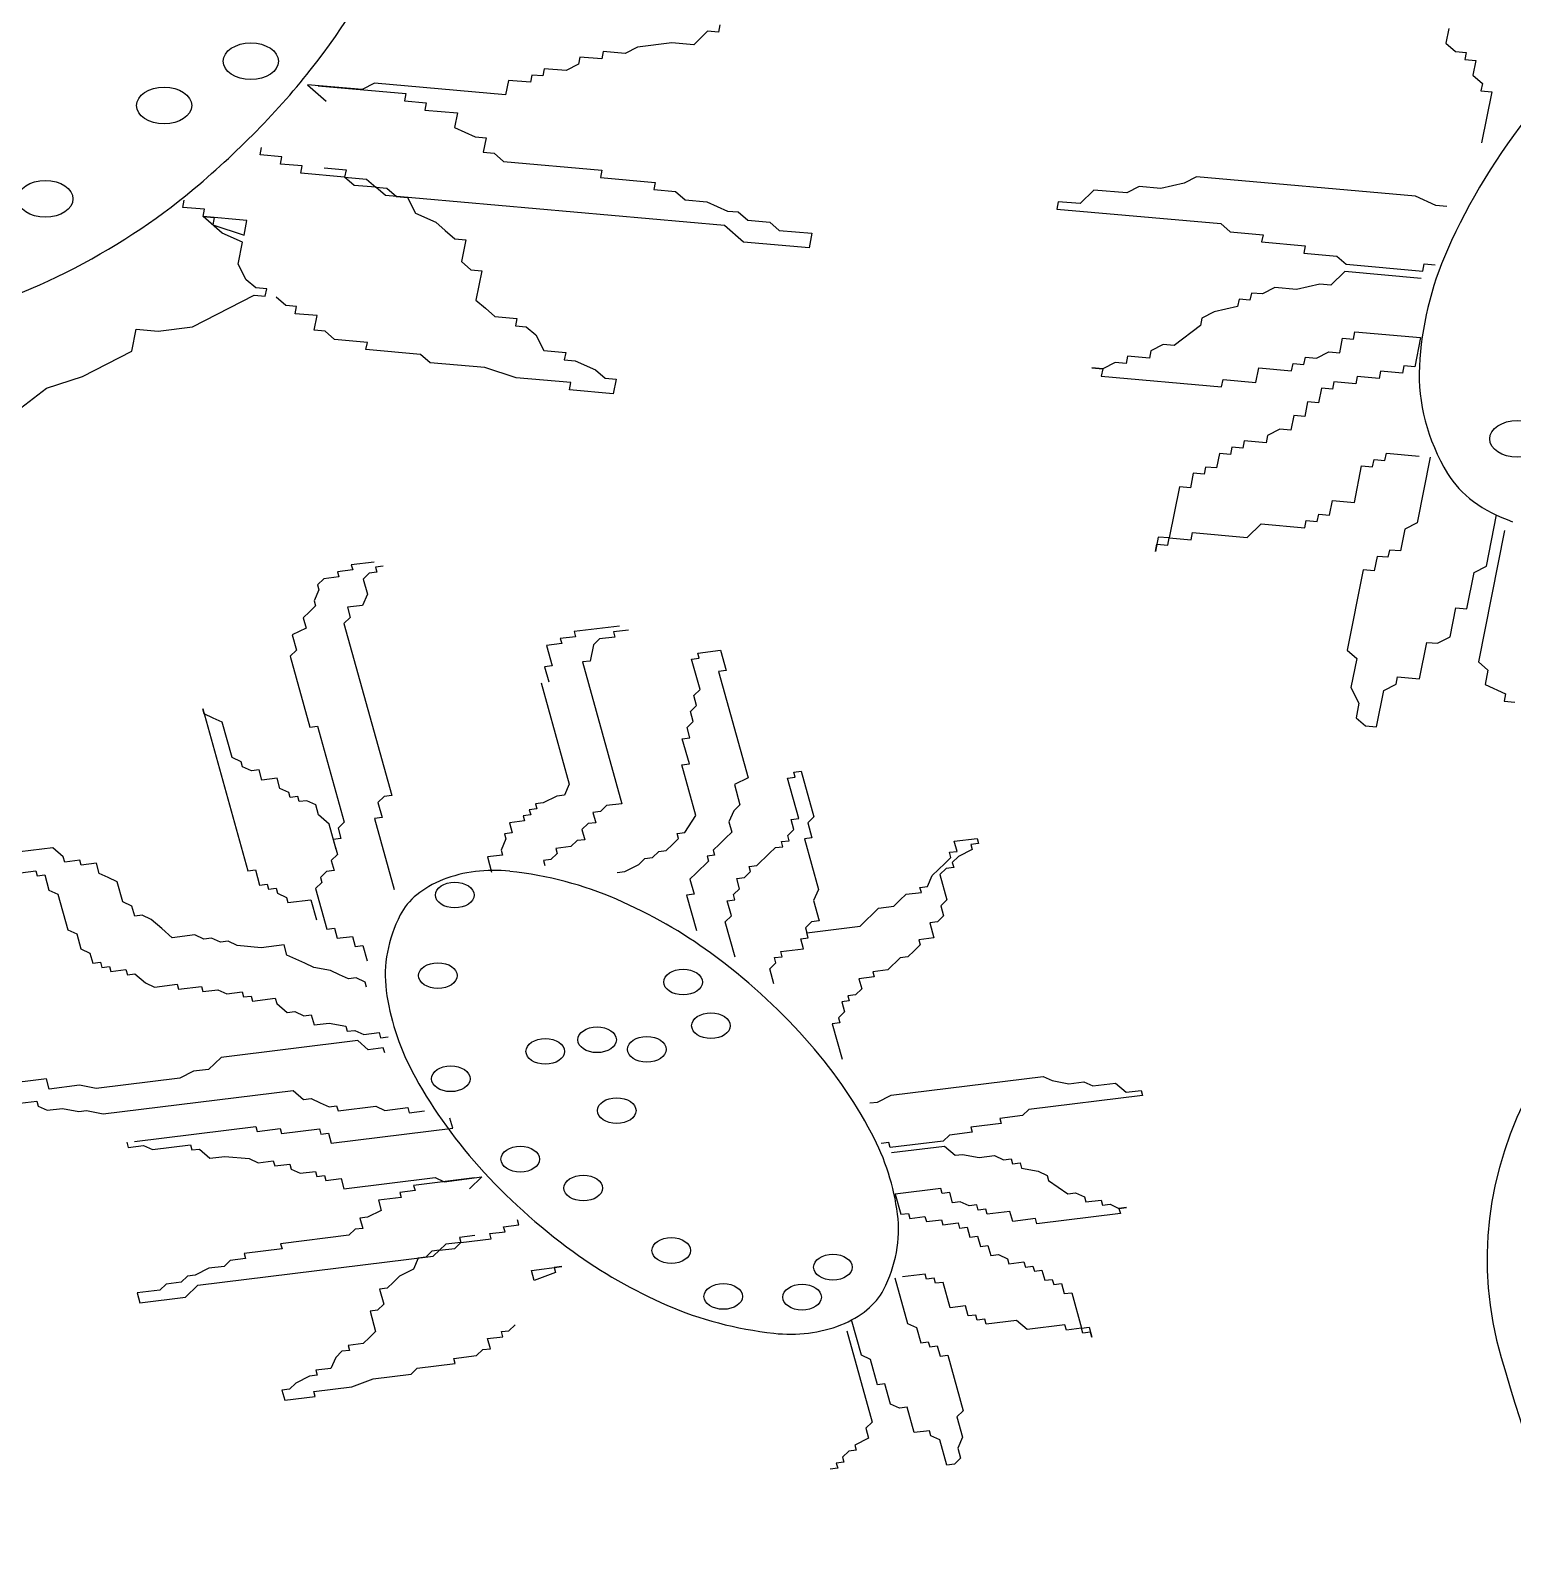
# Model space of a CAD drawing. Header units: millimetres. Extents: x 3060 to 28796, y 18778 to 36190.
# Drawn here: x 9007.6 to 9104.3, y 35747.8 to 35847.2 of the extents above; entities that cross this region are included whole.
import ezdxf

# ---------------------------------------------------------------- set-up
doc = ezdxf.new("R2010")
doc.units = ezdxf.units.MM

# ---------------------------------------------------------------- blocks, each defined once
blk = doc.blocks.new('A$C6FB662AA')
for p, q in [((1484.873, 1804.611), (1484.778, 1804.136)), ((1532.438, 1804.371), (1532.249, 1803.42)), ((1481.734, 1803.436), (1479.498, 1803.15)), ((1483.161, 1803.31), (1481.734, 1803.436)), ((1484.064, 1804.199), (1483.161, 1803.31)), ((1484.778, 1804.136), (1484.064, 1804.199)), ((1532.249, 1803.42), (1532.868, 1802.881)), ((1475.74, 1802.514), (1475.645, 1802.038)), ((1477.167, 1802.388), (1475.74, 1802.514)), ((1477.262, 1802.864), (1477.167, 1802.388)), ((1478.689, 1802.737), (1477.262, 1802.864)), ((1479.498, 1803.15), (1478.689, 1802.737)), ((1532.868, 1802.881), (1533.581, 1802.817)), ((1533.581, 1802.817), (1533.487, 1802.342)), ((1533.487, 1802.342), (1534.2, 1802.279)), ((1472.6, 1801.339), (1472.506, 1800.863)), ((1473.314, 1801.276), (1472.6, 1801.339)), ((1473.409, 1801.752), (1473.314, 1801.276)), ((1474.836, 1801.626), (1473.409, 1801.752)), ((1475.645, 1802.038), (1474.836, 1801.626)), ((1534.2, 1802.279), (1534.011, 1801.327)), ((1534.011, 1801.327), (1534.63, 1800.788)), ((1461.515, 1800.383), (1457.947, 1800.699)), ((1457.947, 1800.699), (1459.185, 1799.621)), ((1458.66, 1800.636), (1464.37, 1800.131)), ((1462.324, 1800.796), (1461.515, 1800.383)), ((1470.889, 1800.038), (1462.324, 1800.796)), ((1471.078, 1800.99), (1470.889, 1800.038)), ((1472.506, 1800.863), (1471.078, 1800.99)), ((1534.63, 1800.788), (1534.535, 1800.312)), ((1534.535, 1800.312), (1535.249, 1800.249)), ((1464.37, 1800.131), (1464.276, 1799.655)), ((1464.276, 1799.655), (1465.703, 1799.529)), ((1465.703, 1799.529), (1465.608, 1799.053)), ((1535.249, 1800.249), (1534.586, 1796.918)), ((1465.608, 1799.053), (1467.75, 1798.863)), ((1467.75, 1798.863), (1467.56, 1797.912)), ((1467.56, 1797.912), (1468.893, 1797.309)), ((1454.858, 1796.13), (1454.953, 1796.606)), ((1468.893, 1797.309), (1469.607, 1797.246)), ((1469.607, 1797.246), (1469.417, 1796.295)), ((1456.286, 1796.004), (1454.858, 1796.13)), ((1456.191, 1795.528), (1456.286, 1796.004)), ((1457.618, 1795.402), (1456.191, 1795.528)), ((1457.524, 1794.926), (1457.618, 1795.402)), ((1469.417, 1796.295), (1470.131, 1796.232)), ((1470.131, 1796.232), (1470.75, 1795.693)), ((1470.75, 1795.693), (1477.174, 1795.124)), ((1460.379, 1794.673), (1457.524, 1794.926)), ((1459.046, 1795.275), (1460.473, 1795.149)), ((1460.473, 1795.149), (1460.379, 1794.673)), ((1460.998, 1794.134), (1460.379, 1794.673)), ((1460.379, 1794.673), (1461.806, 1794.547)), ((1461.806, 1794.547), (1462.425, 1794.008)), ((1477.174, 1795.124), (1477.079, 1794.648)), ((1477.079, 1794.648), (1480.648, 1794.333)), ((1515.984, 1794.69), (1515.176, 1794.278)), ((1530.259, 1793.427), (1515.984, 1794.69)), ((1462.425, 1794.008), (1460.998, 1794.134)), ((1463.044, 1793.469), (1462.425, 1794.008)), ((1462.425, 1794.008), (1463.139, 1793.945)), ((1485.17, 1791.511), (1463.044, 1793.469)), ((1463.139, 1793.945), (1463.758, 1793.406)), ((1463.758, 1793.406), (1464.472, 1793.343)), ((1480.648, 1794.333), (1480.553, 1793.857)), ((1480.553, 1793.857), (1481.98, 1793.73)), ((1481.98, 1793.73), (1482.599, 1793.191)), ((1509.277, 1793.831), (1508.373, 1792.943)), ((1511.418, 1793.642), (1509.277, 1793.831)), ((1512.226, 1794.054), (1511.418, 1793.642)), ((1513.654, 1793.928), (1512.226, 1794.054)), ((1515.176, 1794.278), (1513.654, 1793.928)), ((1531.592, 1792.825), (1530.259, 1793.427)), ((1449.818, 1792.702), (1449.913, 1793.178)), ((1451.245, 1792.576), (1449.818, 1792.702)), ((1451.151, 1792.1), (1451.245, 1792.576)), ((1464.472, 1793.343), (1464.996, 1792.328)), ((1482.599, 1793.191), (1484.027, 1793.065)), ((1484.027, 1793.065), (1485.36, 1792.463)), ((1485.36, 1792.463), (1486.073, 1792.4)), ((1486.073, 1792.4), (1486.692, 1791.861)), ((1506.946, 1793.069), (1506.851, 1792.593)), ((1506.851, 1792.593), (1517.557, 1791.646)), ((1508.373, 1792.943), (1506.946, 1793.069)), ((1532.306, 1792.762), (1531.592, 1792.825)), ((1451.151, 1792.1), (1451.864, 1792.037)), ((1454.006, 1791.848), (1451.151, 1792.1)), ((1452.389, 1791.022), (1451.151, 1792.1)), ((1451.864, 1792.037), (1451.77, 1791.561)), ((1451.77, 1791.561), (1453.816, 1790.896)), ((1453.816, 1790.896), (1454.006, 1791.848)), ((1464.996, 1792.328), (1466.329, 1791.726)), ((1466.329, 1791.726), (1466.948, 1791.187)), ((1486.408, 1790.433), (1485.17, 1791.511)), ((1486.692, 1791.861), (1488.12, 1791.735)), ((1488.12, 1791.735), (1488.739, 1791.196)), ((1517.557, 1791.646), (1518.176, 1791.107)), ((1453.722, 1790.42), (1452.389, 1791.022)), ((1453.437, 1788.993), (1453.722, 1790.42)), ((1466.948, 1791.187), (1467.567, 1790.648)), ((1467.567, 1790.648), (1468.281, 1790.585)), ((1468.281, 1790.585), (1467.996, 1789.157)), ((1490.691, 1790.055), (1486.408, 1790.433)), ((1488.739, 1791.196), (1490.88, 1791.006)), ((1490.88, 1791.006), (1490.691, 1790.055)), ((1518.176, 1791.107), (1520.318, 1790.917)), ((1520.318, 1790.917), (1520.223, 1790.442)), ((1520.223, 1790.442), (1523.078, 1790.189)), ((1523.078, 1790.189), (1522.983, 1789.713)), ((1522.983, 1789.713), (1525.124, 1789.524)), ((1525.124, 1789.524), (1525.743, 1788.985)), ((1453.962, 1787.978), (1453.437, 1788.993)), ((1467.996, 1789.157), (1468.615, 1788.618)), ((1468.615, 1788.618), (1469.329, 1788.555)), ((1469.329, 1788.555), (1468.95, 1786.652)), ((1525.649, 1788.509), (1524.745, 1787.62)), ((1530.645, 1788.067), (1525.649, 1788.509)), ((1525.743, 1788.985), (1530.74, 1788.543)), ((1530.74, 1788.543), (1530.834, 1789.018)), ((1530.834, 1789.018), (1531.548, 1788.955)), ((1454.581, 1787.439), (1453.962, 1787.978)), ((1455.294, 1787.376), (1454.581, 1787.439)), ((1521.082, 1787.46), (1520.274, 1787.048)), ((1522.509, 1787.334), (1521.082, 1787.46)), ((1524.032, 1787.684), (1522.509, 1787.334)), ((1524.745, 1787.62), (1524.032, 1787.684)), ((1452.869, 1786.138), (1454.486, 1786.963)), ((1454.486, 1786.963), (1455.2, 1786.9)), ((1455.2, 1786.9), (1455.294, 1787.376)), ((1456.532, 1786.298), (1455.913, 1786.837)), ((1468.95, 1786.652), (1469.569, 1786.113)), ((1518.751, 1786.698), (1518.657, 1786.222)), ((1519.465, 1786.635), (1518.751, 1786.698)), ((1519.56, 1787.111), (1519.465, 1786.635)), ((1520.274, 1787.048), (1519.56, 1787.111)), ((1450.444, 1784.9), (1452.869, 1786.138)), ((1457.246, 1786.235), (1456.532, 1786.298)), ((1457.151, 1785.759), (1457.246, 1786.235)), ((1458.579, 1785.633), (1457.151, 1785.759)), ((1458.389, 1784.681), (1458.579, 1785.633)), ((1469.569, 1786.113), (1470.188, 1785.574)), ((1470.188, 1785.574), (1471.616, 1785.448)), ((1471.616, 1785.448), (1471.521, 1784.972)), ((1516.326, 1785.46), (1516.231, 1784.984)), ((1517.134, 1785.873), (1516.326, 1785.46)), ((1518.657, 1786.222), (1517.134, 1785.873)), ((1446.496, 1783.312), (1446.78, 1784.74)), ((1446.78, 1784.74), (1448.208, 1784.613)), ((1448.208, 1784.613), (1450.444, 1784.9)), ((1459.103, 1784.618), (1458.389, 1784.681)), ((1459.722, 1784.079), (1459.103, 1784.618)), ((1471.521, 1784.972), (1472.235, 1784.909)), ((1472.235, 1784.909), (1472.854, 1784.37)), ((1516.231, 1784.984), (1514.52, 1783.683)), ((1526.224, 1784.1), (1526.318, 1784.576)), ((1526.318, 1784.576), (1530.601, 1784.197)), ((1461.863, 1783.889), (1459.722, 1784.079)), ((1461.769, 1783.414), (1461.863, 1783.889)), ((1465.337, 1783.098), (1461.769, 1783.414)), ((1472.854, 1784.37), (1473.378, 1783.355)), ((1513.806, 1783.746), (1512.997, 1783.334)), ((1514.52, 1783.683), (1513.806, 1783.746)), ((1525.32, 1783.212), (1525.51, 1784.163)), ((1525.51, 1784.163), (1526.224, 1784.1)), ((1530.601, 1784.197), (1530.222, 1782.294)), ((1443.262, 1781.661), (1445.688, 1782.9)), ((1445.688, 1782.9), (1446.496, 1783.312)), ((1465.956, 1782.559), (1465.337, 1783.098)), ((1469.525, 1782.243), (1465.956, 1782.559)), ((1473.378, 1783.355), (1474.806, 1783.228)), ((1474.806, 1783.228), (1474.711, 1782.753)), ((1474.711, 1782.753), (1475.425, 1782.69)), ((1475.425, 1782.69), (1476.757, 1782.087)), ((1510.667, 1782.571), (1509.858, 1782.159)), ((1511.38, 1782.508), (1510.667, 1782.571)), ((1511.475, 1782.984), (1511.38, 1782.508)), ((1512.903, 1782.858), (1511.475, 1782.984)), ((1512.997, 1783.334), (1512.903, 1782.858)), ((1522.181, 1782.037), (1522.276, 1782.513)), ((1522.276, 1782.513), (1522.99, 1782.449)), ((1522.99, 1782.449), (1523.084, 1782.925)), ((1523.084, 1782.925), (1523.798, 1782.862)), ((1523.798, 1782.862), (1524.607, 1783.275)), ((1524.607, 1783.275), (1525.32, 1783.212)), ((1440.931, 1780.899), (1443.262, 1781.661)), ((1471.572, 1781.578), (1469.525, 1782.243)), ((1475.14, 1781.262), (1471.572, 1781.578)), ((1476.757, 1782.087), (1477.376, 1781.548)), ((1477.376, 1781.548), (1478.09, 1781.485)), ((1478.09, 1781.485), (1477.901, 1780.534)), ((1509.858, 1782.159), (1509.144, 1782.222)), ((1509.144, 1782.222), (1509.858, 1782.159)), ((1509.858, 1782.159), (1509.763, 1781.683)), ((1509.763, 1781.683), (1517.615, 1780.988)), ((1517.615, 1780.988), (1517.709, 1781.464)), ((1517.709, 1781.464), (1519.851, 1781.275)), ((1519.851, 1781.275), (1520.04, 1782.226)), ((1520.04, 1782.226), (1522.181, 1782.037)), ((1526.464, 1781.658), (1526.369, 1781.182)), ((1527.891, 1781.532), (1526.464, 1781.658)), ((1527.986, 1782.007), (1527.891, 1781.532)), ((1529.413, 1781.881), (1527.986, 1782.007)), ((1529.508, 1782.357), (1529.413, 1781.881)), ((1530.222, 1782.294), (1529.508, 1782.357)), ((1439.22, 1779.598), (1440.931, 1780.899)), ((1475.046, 1780.786), (1475.14, 1781.262)), ((1477.901, 1780.534), (1475.046, 1780.786)), ((1524.133, 1780.896), (1523.944, 1779.944)), ((1524.847, 1780.832), (1524.133, 1780.896)), ((1524.941, 1781.308), (1524.847, 1780.832)), ((1526.369, 1781.182), (1524.941, 1781.308)), ((1523.23, 1780.007), (1523.04, 1779.055)), ((1523.944, 1779.944), (1523.23, 1780.007)), ((1522.327, 1779.119), (1522.137, 1778.167)), ((1523.04, 1779.055), (1522.327, 1779.119)), ((1519.093, 1777.468), (1518.998, 1776.992)), ((1520.52, 1777.342), (1519.093, 1777.468)), ((1520.615, 1777.817), (1520.52, 1777.342)), ((1521.423, 1778.23), (1520.615, 1777.817)), ((1522.137, 1778.167), (1521.423, 1778.23)), ((1517.476, 1776.643), (1517.286, 1775.691)), ((1518.19, 1776.579), (1517.476, 1776.643)), ((1518.284, 1777.055), (1518.19, 1776.579)), ((1518.998, 1776.992), (1518.284, 1777.055)), ((1528.277, 1776.171), (1528.371, 1776.647)), ((1528.371, 1776.647), (1530.513, 1776.458)), ((1516.573, 1775.754), (1516.478, 1775.278)), ((1517.286, 1775.691), (1516.573, 1775.754)), ((1526.281, 1773.442), (1526.754, 1775.822)), ((1526.754, 1775.822), (1527.468, 1775.758)), ((1527.468, 1775.758), (1527.563, 1776.234)), ((1527.563, 1776.234), (1528.277, 1776.171)), ((1531.226, 1776.394), (1530.374, 1772.112)), ((1515.764, 1775.341), (1515.575, 1774.39)), ((1516.478, 1775.278), (1515.764, 1775.341)), ((1514.861, 1774.453), (1514.198, 1771.122)), ((1515.575, 1774.39), (1514.861, 1774.453)), ((1524.664, 1772.617), (1524.853, 1773.569)), ((1524.853, 1773.569), (1526.281, 1773.442)), ((1523.855, 1772.204), (1523.95, 1772.68)), ((1523.95, 1772.68), (1524.664, 1772.617)), ((1534.896, 1769.291), (1535.559, 1772.622)), ((1519.289, 1771.156), (1520.192, 1772.044)), ((1520.192, 1772.044), (1523.047, 1771.792)), ((1523.047, 1771.792), (1523.142, 1772.268)), ((1523.142, 1772.268), (1523.855, 1772.204)), ((1529.565, 1771.699), (1529.281, 1770.272)), ((1530.374, 1772.112), (1529.565, 1771.699)), ((1536.084, 1771.607), (1534.379, 1763.042)), ((1513.484, 1771.185), (1513.295, 1770.234)), ((1513.295, 1770.234), (1513.389, 1770.709)), ((1513.389, 1770.709), (1514.103, 1770.646)), ((1514.198, 1771.122), (1513.484, 1771.185)), ((1514.103, 1770.646), (1514.198, 1771.122)), ((1514.198, 1771.122), (1515.625, 1770.996)), ((1515.625, 1770.996), (1515.72, 1771.472)), ((1515.72, 1771.472), (1519.289, 1771.156)), ((1462.303, 1769.55), (1460.816, 1769.366)), ((1527.759, 1769.922), (1527.57, 1768.971)), ((1528.473, 1769.859), (1527.759, 1769.922)), ((1528.567, 1770.335), (1528.473, 1769.859)), ((1529.281, 1770.272), (1528.567, 1770.335)), ((1460.009, 1768.583), (1459.017, 1768.461)), ((1460.908, 1769.036), (1459.917, 1768.914)), ((1459.917, 1768.914), (1460.009, 1768.583)), ((1460.816, 1769.366), (1460.908, 1769.036)), ((1461.991, 1768.828), (1461.587, 1768.436)), ((1462.486, 1768.889), (1461.991, 1768.828)), ((1462.89, 1769.281), (1462.395, 1769.22)), ((1462.395, 1769.22), (1462.486, 1768.889)), ((1526.856, 1769.034), (1525.814, 1763.8)), ((1527.57, 1768.971), (1526.856, 1769.034)), ((1533.614, 1766.499), (1534.088, 1768.878)), ((1534.088, 1768.878), (1534.896, 1769.291)), ((1458.705, 1767.739), (1458.393, 1767.017)), ((1459.017, 1768.461), (1458.614, 1768.07)), ((1458.614, 1768.07), (1458.705, 1767.739)), ((1461.587, 1768.436), (1461.862, 1767.445)), ((1458.485, 1766.687), (1458.081, 1766.295)), ((1458.393, 1767.017), (1458.485, 1766.687)), ((1461.55, 1766.723), (1460.559, 1766.601)), ((1460.559, 1766.601), (1460.742, 1765.94)), ((1461.862, 1767.445), (1461.55, 1766.723)), ((1532.522, 1764.659), (1532.901, 1766.562)), ((1532.901, 1766.562), (1533.614, 1766.499)), ((1458.081, 1766.295), (1457.677, 1765.904)), ((1457.677, 1765.904), (1457.86, 1765.243)), ((1460.742, 1765.94), (1460.338, 1765.549)), ((1460.338, 1765.549), (1463.457, 1754.316)), ((1457.86, 1765.243), (1456.961, 1764.79)), ((1456.961, 1764.79), (1457.236, 1763.799)), ((1475.444, 1764.679), (1474.453, 1764.557)), ((1474.453, 1764.557), (1474.545, 1764.226)), ((1478.326, 1765.376), (1475.352, 1765.009)), ((1475.352, 1765.009), (1475.444, 1764.679)), ((1477.023, 1764.532), (1476.619, 1764.14)), ((1478.014, 1764.654), (1477.023, 1764.532)), ((1478.913, 1765.107), (1477.922, 1764.985)), ((1477.922, 1764.985), (1478.014, 1764.654)), ((1531.713, 1764.246), (1532.522, 1764.659)), ((1457.236, 1763.799), (1456.832, 1763.408)), ((1474.545, 1764.226), (1473.553, 1764.104)), ((1473.553, 1764.104), (1473.92, 1762.782)), ((1476.619, 1764.14), (1476.398, 1763.088)), ((1483.428, 1763.614), (1484.915, 1763.797)), ((1483.52, 1763.283), (1483.428, 1763.614)), ((1484.915, 1763.797), (1485.282, 1762.476)), ((1525.814, 1763.8), (1526.433, 1763.261)), ((1530.526, 1761.93), (1530.999, 1764.309)), ((1530.999, 1764.309), (1531.713, 1764.246)), ((1456.832, 1763.408), (1458.116, 1758.782)), ((1473.92, 1762.782), (1473.425, 1762.721)), ((1473.425, 1762.721), (1473.7, 1761.73)), ((1476.398, 1763.088), (1475.903, 1763.027)), ((1475.903, 1763.027), (1478.471, 1753.776)), ((1483.024, 1763.222), (1483.52, 1763.283)), ((1483.575, 1761.24), (1483.024, 1763.222)), ((1526.433, 1763.261), (1526.054, 1761.357)), ((1534.379, 1763.042), (1534.998, 1762.503)), ((1473.204, 1761.669), (1475.039, 1755.061)), ((1485.282, 1762.476), (1484.786, 1762.414)), ((1484.786, 1762.414), (1486.712, 1755.476)), ((1528.195, 1761.168), (1529.004, 1761.581)), ((1529.004, 1761.581), (1529.098, 1762.056)), ((1529.098, 1762.056), (1530.526, 1761.93)), ((1534.998, 1762.503), (1534.808, 1761.551)), ((1534.808, 1761.551), (1536.141, 1760.949)), ((1483.171, 1760.848), (1483.575, 1761.24)), ((1483.354, 1760.187), (1483.171, 1760.848)), ((1526.054, 1761.357), (1526.578, 1760.343)), ((1527.722, 1758.789), (1528.195, 1761.168)), ((1536.141, 1760.949), (1536.046, 1760.473)), ((1451.215, 1759.639), (1451.123, 1759.97)), ((1451.123, 1759.97), (1454.058, 1749.397)), ((1451.802, 1759.37), (1451.215, 1759.639)), ((1482.95, 1759.796), (1483.354, 1760.187)), ((1483.134, 1759.135), (1482.95, 1759.796)), ((1526.578, 1760.343), (1526.389, 1759.391)), ((1536.046, 1760.473), (1536.76, 1760.41)), ((1452.39, 1759.101), (1451.802, 1759.37)), ((1453.032, 1756.788), (1452.39, 1759.101)), ((1458.116, 1758.782), (1458.612, 1758.843)), ((1458.612, 1758.843), (1460.355, 1752.566)), ((1482.73, 1758.744), (1483.134, 1759.135)), ((1482.913, 1758.083), (1482.73, 1758.744)), ((1526.389, 1759.391), (1527.008, 1758.852)), ((1527.008, 1758.852), (1527.722, 1758.789)), ((1482.418, 1758.022), (1482.913, 1758.083)), ((1482.876, 1756.37), (1482.418, 1758.022)), ((1453.619, 1756.519), (1453.032, 1756.788)), ((1453.711, 1756.188), (1453.619, 1756.519)), ((1454.298, 1755.919), (1453.711, 1756.188)), ((1454.794, 1755.98), (1454.298, 1755.919)), ((1454.977, 1755.32), (1454.794, 1755.98)), ((1482.381, 1756.309), (1482.876, 1756.37)), ((1483.298, 1753.005), (1482.381, 1756.309)), ((1489.686, 1755.843), (1490.181, 1755.904)), ((1489.777, 1755.513), (1489.686, 1755.843)), ((1490.181, 1755.904), (1491.007, 1752.931)), ((1455.968, 1755.442), (1454.977, 1755.32)), ((1456.152, 1754.781), (1455.968, 1755.442)), ((1456.739, 1754.512), (1456.152, 1754.781)), ((1475.039, 1755.061), (1474.727, 1754.339)), ((1486.712, 1755.476), (1485.813, 1755.024)), ((1485.813, 1755.024), (1486.18, 1753.702)), ((1489.282, 1755.452), (1489.777, 1755.513)), ((1490.016, 1752.808), (1489.282, 1755.452)), ((1456.831, 1754.181), (1456.739, 1754.512)), ((1457.326, 1754.243), (1456.831, 1754.181)), ((1457.418, 1753.912), (1457.326, 1754.243)), ((1457.914, 1753.973), (1457.418, 1753.912)), ((1458.501, 1753.704), (1457.914, 1753.973)), ((1458.684, 1753.043), (1458.501, 1753.704)), ((1462.961, 1754.254), (1462.557, 1753.863)), ((1462.557, 1753.863), (1462.832, 1752.872)), ((1463.457, 1754.316), (1462.961, 1754.254)), ((1473.331, 1753.825), (1472.836, 1753.764)), ((1472.836, 1753.764), (1472.928, 1753.434)), ((1474.231, 1754.278), (1473.331, 1753.825)), ((1474.727, 1754.339), (1474.231, 1754.278)), ((1477.48, 1753.654), (1477.076, 1753.262)), ((1478.471, 1753.776), (1477.48, 1753.654)), ((1486.18, 1753.702), (1485.776, 1753.31)), ((1459.363, 1752.444), (1458.684, 1753.043)), ((1462.832, 1752.872), (1462.337, 1752.811)), ((1462.337, 1752.811), (1463.621, 1748.185)), ((1472.12, 1752.651), (1471.129, 1752.528)), ((1472.524, 1753.042), (1472.028, 1752.981)), ((1472.028, 1752.981), (1472.12, 1752.651)), ((1472.928, 1753.434), (1472.432, 1753.373)), ((1472.432, 1753.373), (1472.524, 1753.042)), ((1477.076, 1753.262), (1476.58, 1753.201)), ((1476.58, 1753.201), (1476.764, 1752.54)), ((1482.582, 1751.891), (1483.298, 1753.005)), ((1485.776, 1753.31), (1485.464, 1752.589)), ((1489.52, 1752.747), (1490.016, 1752.808)), ((1489.703, 1752.087), (1489.52, 1752.747)), ((1491.007, 1752.931), (1490.603, 1752.539)), ((1459.822, 1750.792), (1459.363, 1752.444)), ((1460.355, 1752.566), (1459.951, 1752.174)), ((1459.951, 1752.174), (1460.134, 1751.514)), ((1471.312, 1751.868), (1470.817, 1751.806)), ((1470.817, 1751.806), (1470.908, 1751.476)), ((1471.129, 1752.528), (1471.312, 1751.868)), ((1476.268, 1752.479), (1475.864, 1752.088)), ((1475.864, 1752.088), (1476.048, 1751.427)), ((1476.764, 1752.54), (1476.268, 1752.479)), ((1482.086, 1751.83), (1482.582, 1751.891)), ((1482.178, 1751.5), (1482.086, 1751.83)), ((1485.647, 1751.928), (1485.243, 1751.536)), ((1485.464, 1752.589), (1485.647, 1751.928)), ((1489.3, 1751.695), (1489.703, 1752.087)), ((1489.391, 1751.365), (1489.3, 1751.695)), ((1490.603, 1752.539), (1490.878, 1751.548)), ((1441.339, 1750.903), (1435.392, 1750.169)), ((1442.018, 1750.304), (1441.339, 1750.903)), ((1460.134, 1751.514), (1459.639, 1751.452)), ((1459.639, 1751.452), (1459.914, 1750.461)), ((1470.908, 1751.476), (1470.596, 1750.754)), ((1470.596, 1750.754), (1470.688, 1750.424)), ((1475.148, 1750.974), (1474.157, 1750.852)), ((1474.157, 1750.852), (1474.249, 1750.521)), ((1475.552, 1751.366), (1475.148, 1750.974)), ((1476.048, 1751.427), (1475.552, 1751.366)), ((1480.471, 1750.264), (1480.875, 1750.656)), ((1480.875, 1750.656), (1481.37, 1750.717)), ((1481.37, 1750.717), (1481.774, 1751.108)), ((1481.774, 1751.108), (1482.178, 1751.5)), ((1484.839, 1751.145), (1484.435, 1750.753)), ((1484.435, 1750.753), (1484.527, 1750.423)), ((1485.243, 1751.536), (1484.839, 1751.145)), ((1488.088, 1750.52), (1488.492, 1750.912)), ((1488.492, 1750.912), (1488.987, 1750.973)), ((1488.896, 1751.303), (1489.391, 1751.365)), ((1488.987, 1750.973), (1488.896, 1751.303)), ((1490.878, 1751.548), (1490.383, 1751.487)), ((1490.383, 1751.487), (1491.3, 1748.183)), ((1499.853, 1750.605), (1500.349, 1750.666)), ((1499.945, 1750.275), (1499.853, 1750.605)), ((1500.165, 1751.327), (1501.652, 1751.51)), ((1500.349, 1750.666), (1500.165, 1751.327)), ((1501.34, 1750.789), (1500.441, 1750.336)), ((1501.744, 1751.18), (1501.248, 1751.119)), ((1501.248, 1751.119), (1501.34, 1750.789)), ((1501.652, 1751.51), (1501.744, 1751.18)), ((1442.11, 1749.973), (1442.018, 1750.304)), ((1443.101, 1750.095), (1442.11, 1749.973)), ((1443.193, 1749.765), (1443.101, 1750.095)), ((1444.184, 1749.887), (1443.193, 1749.765)), ((1444.367, 1749.227), (1444.184, 1749.887)), ((1459.914, 1750.461), (1459.51, 1750.07)), ((1459.51, 1750.07), (1459.693, 1749.409)), ((1470.688, 1750.424), (1469.697, 1750.301)), ((1469.697, 1750.301), (1469.972, 1749.31)), ((1473.845, 1750.13), (1473.349, 1750.069)), ((1473.349, 1750.069), (1473.441, 1749.738)), ((1474.249, 1750.521), (1473.845, 1750.13)), ((1478.672, 1749.359), (1479.571, 1749.811)), ((1479.571, 1749.811), (1479.975, 1750.203)), ((1479.975, 1750.203), (1480.471, 1750.264)), ((1484.123, 1750.031), (1483.316, 1749.248)), ((1484.527, 1750.423), (1484.032, 1750.362)), ((1484.032, 1750.362), (1484.123, 1750.031)), ((1486.785, 1749.676), (1487.28, 1749.737)), ((1486.876, 1749.346), (1486.785, 1749.676)), ((1487.28, 1749.737), (1488.088, 1750.52)), ((1499.137, 1749.492), (1499.541, 1749.883)), ((1499.541, 1749.883), (1499.945, 1750.275)), ((1500.128, 1749.614), (1499.633, 1749.553)), ((1500.441, 1750.336), (1500.037, 1749.944)), ((1500.037, 1749.944), (1500.128, 1749.614)), ((1439.228, 1749.276), (1440.219, 1749.398)), ((1440.219, 1749.398), (1440.311, 1749.068)), ((1440.311, 1749.068), (1440.806, 1749.129)), ((1440.806, 1749.129), (1441.081, 1748.138)), ((1444.954, 1748.957), (1444.367, 1749.227)), ((1445.542, 1748.688), (1444.954, 1748.957)), ((1445.909, 1747.367), (1445.542, 1748.688)), ((1454.058, 1749.397), (1454.554, 1749.458)), ((1454.554, 1749.458), (1454.829, 1748.467)), ((1458.886, 1748.626), (1458.482, 1748.234)), ((1459.198, 1749.348), (1458.794, 1748.956)), ((1458.794, 1748.956), (1458.886, 1748.626)), ((1459.693, 1749.409), (1459.198, 1749.348)), ((1478.176, 1749.297), (1478.672, 1749.359)), ((1483.316, 1749.248), (1482.912, 1748.857)), ((1482.912, 1748.857), (1483.187, 1747.865)), ((1485.977, 1748.893), (1486.473, 1748.954)), ((1486.16, 1748.232), (1485.977, 1748.893)), ((1486.473, 1748.954), (1486.876, 1749.346)), ((1498.421, 1748.378), (1498.733, 1749.1)), ((1498.733, 1749.1), (1499.137, 1749.492)), ((1499.633, 1749.553), (1499.229, 1749.161)), ((1499.229, 1749.161), (1499.688, 1747.509)), ((1441.081, 1748.138), (1441.669, 1747.869)), ((1441.669, 1747.869), (1442.311, 1745.556)), ((1454.829, 1748.467), (1455.325, 1748.528)), ((1455.325, 1748.528), (1455.416, 1748.198)), ((1455.416, 1748.198), (1455.912, 1748.259)), ((1455.912, 1748.259), (1456.004, 1747.929)), ((1456.004, 1747.929), (1456.591, 1747.659)), ((1456.591, 1747.659), (1456.683, 1747.329)), ((1458.482, 1748.234), (1459.215, 1745.591)), ((1483.187, 1747.865), (1482.691, 1747.804)), ((1482.691, 1747.804), (1483.333, 1745.492)), ((1485.757, 1747.841), (1486.16, 1748.232)), ((1485.848, 1747.51), (1485.757, 1747.841)), ((1491.3, 1748.183), (1490.988, 1747.461)), ((1496.622, 1747.473), (1497.026, 1747.864)), ((1497.026, 1747.864), (1498.017, 1747.987)), ((1497.926, 1748.317), (1498.421, 1748.378)), ((1498.017, 1747.987), (1497.926, 1748.317)), ((1446.496, 1747.097), (1445.909, 1747.367)), ((1446.679, 1746.437), (1446.496, 1747.097)), ((1456.683, 1747.329), (1458.17, 1747.512)), ((1458.17, 1747.512), (1458.536, 1746.191)), ((1485.353, 1747.449), (1485.848, 1747.51)), ((1485.628, 1746.458), (1485.353, 1747.449)), ((1490.988, 1747.461), (1491.354, 1746.139)), ((1494.823, 1746.568), (1495.227, 1746.959)), ((1495.227, 1746.959), (1496.219, 1747.081)), ((1496.219, 1747.081), (1496.622, 1747.473)), ((1499.688, 1747.509), (1499.284, 1747.118)), ((1499.284, 1747.118), (1499.467, 1746.457)), ((1447.175, 1746.498), (1446.679, 1746.437)), ((1447.762, 1746.228), (1447.175, 1746.498)), ((1448.441, 1745.629), (1447.762, 1746.228)), ((1459.215, 1745.591), (1459.711, 1745.652)), ((1459.711, 1745.652), (1459.894, 1744.992)), ((1485.224, 1746.067), (1485.628, 1746.458)), ((1485.866, 1743.754), (1485.224, 1746.067)), ((1490.859, 1746.078), (1490.455, 1745.687)), ((1490.455, 1745.687), (1490.547, 1745.356)), ((1490.547, 1745.356), (1494.016, 1745.784)), ((1491.354, 1746.139), (1490.859, 1746.078)), ((1494.016, 1745.784), (1494.42, 1746.176)), ((1494.42, 1746.176), (1494.823, 1746.568)), ((1499.063, 1746.065), (1498.568, 1746.004)), ((1498.568, 1746.004), (1498.843, 1745.013)), ((1499.467, 1746.457), (1499.063, 1746.065)), ((1442.311, 1745.556), (1442.898, 1745.287)), ((1442.898, 1745.287), (1443.173, 1744.295)), ((1449.12, 1745.029), (1448.441, 1745.629)), ((1450.607, 1745.213), (1449.12, 1745.029)), ((1451.194, 1744.943), (1450.607, 1745.213)), ((1451.69, 1745.004), (1451.194, 1744.943)), ((1452.277, 1744.735), (1451.69, 1745.004)), ((1452.773, 1744.796), (1452.277, 1744.735)), ((1453.36, 1744.527), (1452.773, 1744.796)), ((1459.894, 1744.992), (1460.886, 1745.114)), ((1460.886, 1745.114), (1461.069, 1744.453)), ((1490.143, 1744.965), (1490.638, 1745.026)), ((1490.326, 1744.304), (1490.143, 1744.965)), ((1490.638, 1745.026), (1490.547, 1745.356)), ((1498.843, 1745.013), (1497.852, 1744.891)), ((1497.852, 1744.891), (1497.943, 1744.561)), ((1443.173, 1744.295), (1443.761, 1744.026)), ((1443.761, 1744.026), (1443.944, 1743.365)), ((1454.939, 1744.38), (1453.36, 1744.527)), ((1456.425, 1744.564), (1454.939, 1744.38)), ((1456.609, 1743.903), (1456.425, 1744.564)), ((1457.783, 1743.364), (1456.609, 1743.903)), ((1461.069, 1744.453), (1461.565, 1744.514)), ((1461.565, 1744.514), (1461.84, 1743.523)), ((1488.436, 1743.729), (1488.931, 1743.79)), ((1488.527, 1743.399), (1488.436, 1743.729)), ((1488.839, 1744.121), (1490.326, 1744.304)), ((1488.931, 1743.79), (1488.839, 1744.121)), ((1496.64, 1743.716), (1495.832, 1742.933)), ((1497.136, 1743.777), (1496.64, 1743.716)), ((1497.54, 1744.169), (1497.136, 1743.777)), ((1497.943, 1744.561), (1497.54, 1744.169)), ((1443.944, 1743.365), (1444.44, 1743.427)), ((1444.44, 1743.427), (1444.531, 1743.096)), ((1444.531, 1743.096), (1445.027, 1743.157)), ((1445.027, 1743.157), (1445.119, 1742.827)), ((1445.119, 1742.827), (1446.11, 1742.949)), ((1446.11, 1742.949), (1446.201, 1742.619)), ((1446.201, 1742.619), (1446.697, 1742.68)), ((1446.697, 1742.68), (1447.376, 1742.08)), ((1458.371, 1743.095), (1457.783, 1743.364)), ((1459.454, 1742.887), (1458.371, 1743.095)), ((1460.041, 1742.618), (1459.454, 1742.887)), ((1488.123, 1743.007), (1488.527, 1743.399)), ((1488.399, 1742.016), (1488.123, 1743.007)), ((1495.832, 1742.933), (1494.841, 1742.811)), ((1494.841, 1742.811), (1494.933, 1742.481)), ((1447.376, 1742.08), (1447.963, 1741.811)), ((1447.963, 1741.811), (1449.45, 1741.994)), ((1449.45, 1741.994), (1449.542, 1741.664)), ((1449.542, 1741.664), (1451.029, 1741.848)), ((1451.029, 1741.848), (1451.12, 1741.517)), ((1460.628, 1742.349), (1460.041, 1742.618)), ((1461.124, 1742.41), (1460.628, 1742.349)), ((1461.711, 1742.14), (1461.124, 1742.41)), ((1461.803, 1741.81), (1461.711, 1742.14)), ((1494.125, 1741.697), (1493.721, 1741.306)), ((1494.933, 1742.481), (1493.942, 1742.358)), ((1493.942, 1742.358), (1494.125, 1741.697)), ((1451.12, 1741.517), (1452.112, 1741.639)), ((1452.112, 1741.639), (1452.699, 1741.37)), ((1452.699, 1741.37), (1453.69, 1741.492)), ((1453.69, 1741.492), (1453.782, 1741.162)), ((1453.782, 1741.162), (1454.277, 1741.223)), ((1454.277, 1741.223), (1454.369, 1740.893)), ((1454.369, 1740.893), (1455.856, 1741.076)), ((1455.856, 1741.076), (1455.947, 1740.746)), ((1455.947, 1740.746), (1456.626, 1740.146)), ((1493.317, 1740.914), (1492.822, 1740.853)), ((1492.822, 1740.853), (1493.005, 1740.192)), ((1493.721, 1741.306), (1493.226, 1741.245)), ((1493.226, 1741.245), (1493.317, 1740.914)), ((1456.626, 1740.146), (1457.122, 1740.207)), ((1457.122, 1740.207), (1457.709, 1739.938)), ((1457.709, 1739.938), (1458.205, 1739.999)), ((1458.205, 1739.999), (1458.388, 1739.339)), ((1493.005, 1740.192), (1492.601, 1739.801)), ((1492.601, 1739.801), (1492.693, 1739.471)), ((1458.388, 1739.339), (1459.38, 1739.461)), ((1459.38, 1739.461), (1460.462, 1739.253)), ((1460.462, 1739.253), (1460.554, 1738.922)), ((1460.554, 1738.922), (1461.05, 1738.983)), ((1461.05, 1738.983), (1461.637, 1738.714)), ((1461.637, 1738.714), (1462.628, 1738.837)), ((1462.628, 1738.837), (1462.72, 1738.506)), ((1492.693, 1739.471), (1492.198, 1739.409)), ((1492.198, 1739.409), (1492.84, 1737.097)), ((1461.233, 1738.323), (1452.313, 1737.222)), ((1461.912, 1737.723), (1461.233, 1738.323)), ((1462.903, 1737.845), (1461.912, 1737.723)), ((1462.72, 1738.506), (1463.216, 1738.567)), ((1462.995, 1737.515), (1462.903, 1737.845)), ((1452.313, 1737.222), (1451.505, 1736.439)), ((1440.914, 1735.816), (1437.941, 1735.449)), ((1441.098, 1735.155), (1440.914, 1735.816)), ((1449.614, 1735.864), (1444.163, 1735.191)), ((1450.514, 1736.317), (1449.614, 1735.864)), ((1451.505, 1736.439), (1450.514, 1736.317)), ((1496.051, 1734.759), (1505.963, 1735.982)), ((1505.963, 1735.982), (1506.55, 1735.713)), ((1506.55, 1735.713), (1507.633, 1735.505)), ((1443.08, 1735.4), (1441.098, 1735.155)), ((1444.163, 1735.191), (1443.08, 1735.4)), ((1444.621, 1733.54), (1457.011, 1735.068)), ((1457.011, 1735.068), (1457.69, 1734.468)), ((1495.152, 1734.307), (1496.051, 1734.759)), ((1512.46, 1734.734), (1505.026, 1733.816)), ((1507.633, 1735.505), (1508.624, 1735.627)), ((1508.624, 1735.627), (1509.212, 1735.358)), ((1509.212, 1735.358), (1510.698, 1735.541)), ((1510.698, 1735.541), (1511.377, 1734.942)), ((1511.377, 1734.942), (1512.369, 1735.064)), ((1512.369, 1735.064), (1512.46, 1734.734)), ((1438.803, 1734.188), (1440.29, 1734.372)), ((1440.29, 1734.372), (1440.382, 1734.042)), ((1440.382, 1734.042), (1440.969, 1733.772)), ((1440.969, 1733.772), (1441.96, 1733.895)), ((1441.96, 1733.895), (1443.043, 1733.686)), ((1443.043, 1733.686), (1443.539, 1733.748)), ((1443.539, 1733.748), (1444.621, 1733.54)), ((1457.69, 1734.468), (1458.186, 1734.53)), ((1458.186, 1734.53), (1458.773, 1734.26)), ((1458.773, 1734.26), (1459.36, 1733.991)), ((1459.36, 1733.991), (1459.856, 1734.052)), ((1459.856, 1734.052), (1459.948, 1733.722)), ((1459.948, 1733.722), (1462.426, 1734.028)), ((1462.426, 1734.028), (1463.013, 1733.758)), ((1463.013, 1733.758), (1464.5, 1733.942)), ((1464.5, 1733.942), (1464.591, 1733.611)), ((1464.591, 1733.611), (1465.582, 1733.734)), ((1494.656, 1734.245), (1495.152, 1734.307)), ((1505.026, 1733.816), (1504.623, 1733.425)), ((1446.659, 1731.741), (1454.588, 1732.719)), ((1454.588, 1732.719), (1454.68, 1732.389)), ((1467.436, 1732.596), (1467.253, 1733.256)), ((1503.228, 1732.911), (1501.245, 1732.666)), ((1504.623, 1733.425), (1503.136, 1733.241)), ((1503.136, 1733.241), (1503.228, 1732.911)), ((1454.68, 1732.389), (1456.166, 1732.572)), ((1456.166, 1732.572), (1456.258, 1732.242)), ((1456.258, 1732.242), (1458.736, 1732.547)), ((1458.736, 1732.547), (1458.828, 1732.217)), ((1458.828, 1732.217), (1459.323, 1732.278)), ((1459.323, 1732.278), (1459.507, 1731.617)), ((1459.507, 1731.617), (1467.436, 1732.596)), ((1499.446, 1731.761), (1495.977, 1731.333)), ((1499.85, 1732.153), (1499.446, 1731.761)), ((1501.337, 1732.336), (1499.85, 1732.153)), ((1501.245, 1732.666), (1501.337, 1732.336)), ((1446.163, 1731.679), (1446.255, 1731.349)), ((1446.255, 1731.349), (1447.246, 1731.471)), ((1447.246, 1731.471), (1447.833, 1731.202)), ((1447.833, 1731.202), (1450.311, 1731.508)), ((1450.311, 1731.508), (1450.403, 1731.177)), ((1450.403, 1731.177), (1450.898, 1731.239)), ((1450.898, 1731.239), (1451.577, 1730.639)), ((1451.577, 1730.639), (1452.569, 1730.761)), ((1452.569, 1730.761), (1454.147, 1730.614)), ((1495.886, 1731.663), (1495.39, 1731.602)), ((1495.977, 1731.333), (1495.886, 1731.663)), ((1496.069, 1731.003), (1499.538, 1731.431)), ((1499.538, 1731.431), (1500.217, 1730.831)), ((1500.217, 1730.831), (1500.713, 1730.892)), ((1500.713, 1730.892), (1501.796, 1730.684)), ((1501.796, 1730.684), (1502.787, 1730.806)), ((1502.787, 1730.806), (1503.374, 1730.537)), ((1454.147, 1730.614), (1454.734, 1730.345)), ((1454.734, 1730.345), (1455.725, 1730.467)), ((1455.725, 1730.467), (1455.817, 1730.137)), ((1455.817, 1730.137), (1456.808, 1730.259)), ((1456.808, 1730.259), (1456.9, 1729.929)), ((1456.9, 1729.929), (1457.487, 1729.66)), ((1457.487, 1729.66), (1458.479, 1729.782)), ((1458.479, 1729.782), (1458.57, 1729.452)), ((1503.374, 1730.537), (1503.87, 1730.598)), ((1503.87, 1730.598), (1503.961, 1730.268)), ((1503.961, 1730.268), (1504.457, 1730.329)), ((1504.457, 1730.329), (1504.549, 1729.999)), ((1504.549, 1729.999), (1505.632, 1729.791)), ((1505.632, 1729.791), (1506.219, 1729.521)), ((1458.57, 1729.452), (1459.066, 1729.513)), ((1459.066, 1729.513), (1459.158, 1729.182)), ((1459.158, 1729.182), (1460.149, 1729.305)), ((1460.149, 1729.305), (1460.332, 1728.644)), ((1460.332, 1728.644), (1466.279, 1729.378)), ((1468.849, 1729.353), (1464.884, 1728.864)), ((1464.884, 1728.864), (1464.976, 1728.533)), ((1466.279, 1729.378), (1466.866, 1729.108)), ((1466.866, 1729.108), (1469.344, 1729.414)), ((1469.344, 1729.414), (1468.537, 1728.631)), ((1506.219, 1729.521), (1506.311, 1729.191)), ((1506.311, 1729.191), (1507.577, 1728.322)), ((1464.076, 1728.081), (1462.59, 1727.897)), ((1462.59, 1727.897), (1462.773, 1727.236)), ((1464.976, 1728.533), (1463.985, 1728.411)), ((1463.985, 1728.411), (1464.076, 1728.081)), ((1499.281, 1728.665), (1496.307, 1728.298)), ((1496.307, 1728.298), (1496.674, 1726.977)), ((1499.372, 1728.335), (1499.281, 1728.665)), ((1499.868, 1728.396), (1499.372, 1728.335)), ((1500.051, 1727.735), (1499.868, 1728.396)), ((1500.547, 1727.796), (1500.051, 1727.735)), ((1501.134, 1727.527), (1500.547, 1727.796)), ((1507.577, 1728.322), (1508.072, 1728.383)), ((1508.072, 1728.383), (1508.66, 1728.114)), ((1508.66, 1728.114), (1508.751, 1727.784)), ((1508.751, 1727.784), (1509.743, 1727.906)), ((1509.743, 1727.906), (1509.834, 1727.575)), ((1461.874, 1726.784), (1461.378, 1726.723)), ((1462.773, 1727.236), (1461.874, 1726.784)), ((1496.674, 1726.977), (1497.17, 1727.038)), ((1497.17, 1727.038), (1497.261, 1726.708)), ((1497.261, 1726.708), (1498.252, 1726.83)), ((1498.252, 1726.83), (1498.344, 1726.5)), ((1501.63, 1727.588), (1501.134, 1727.527)), ((1501.722, 1727.258), (1501.63, 1727.588)), ((1502.217, 1727.319), (1501.722, 1727.258)), ((1502.309, 1726.989), (1502.217, 1727.319)), ((1503.796, 1727.172), (1502.309, 1726.989)), ((1503.979, 1726.511), (1503.796, 1727.172)), ((1511.009, 1727.037), (1505.558, 1726.364)), ((1509.834, 1727.575), (1510.33, 1727.637)), ((1510.33, 1727.637), (1510.917, 1727.367)), ((1510.917, 1727.367), (1511.413, 1727.429)), ((1511.413, 1727.429), (1510.917, 1727.367)), ((1510.917, 1727.367), (1511.009, 1727.037)), ((1461.066, 1726.001), (1460.662, 1725.609)), ((1461.561, 1726.062), (1461.066, 1726.001)), ((1461.378, 1726.723), (1461.561, 1726.062)), ((1469.858, 1725.719), (1470.849, 1725.841)), ((1470.757, 1726.171), (1471.748, 1726.294)), ((1470.849, 1725.841), (1470.757, 1726.171)), ((1471.748, 1726.294), (1471.657, 1726.624)), ((1498.344, 1726.5), (1499.335, 1726.622)), ((1499.335, 1726.622), (1499.427, 1726.291)), ((1499.427, 1726.291), (1500.418, 1726.414)), ((1500.418, 1726.414), (1500.51, 1726.083)), ((1500.51, 1726.083), (1501.006, 1726.144)), ((1501.006, 1726.144), (1501.189, 1725.484)), ((1505.466, 1726.695), (1503.979, 1726.511)), ((1505.558, 1726.364), (1505.466, 1726.695)), ((1460.662, 1725.609), (1456.202, 1725.059)), ((1456.202, 1725.059), (1456.294, 1724.728)), ((1466.976, 1725.021), (1466.572, 1724.63)), ((1467.967, 1725.144), (1466.976, 1725.021)), ((1467.563, 1724.752), (1467.967, 1725.144)), ((1468.867, 1725.596), (1467.875, 1725.474)), ((1467.875, 1725.474), (1467.967, 1725.144)), ((1467.967, 1725.144), (1469.949, 1725.388)), ((1469.949, 1725.388), (1469.858, 1725.719)), ((1501.189, 1725.484), (1501.685, 1725.545)), ((1501.685, 1725.545), (1501.868, 1724.884)), ((1501.868, 1724.884), (1502.364, 1724.945)), ((1502.364, 1724.945), (1502.547, 1724.284)), ((1450.805, 1722.343), (1466.168, 1724.238)), ((1452.916, 1723.97), (1452.512, 1723.578)), ((1453.907, 1724.092), (1452.916, 1723.97)), ((1456.294, 1724.728), (1453.816, 1724.423)), ((1453.816, 1724.423), (1453.907, 1724.092)), ((1465.177, 1724.116), (1464.865, 1723.394)), ((1465.673, 1724.177), (1465.177, 1724.116)), ((1466.076, 1724.569), (1465.673, 1724.177)), ((1466.572, 1724.63), (1466.076, 1724.569)), ((1466.168, 1724.238), (1466.572, 1724.63)), ((1466.572, 1724.63), (1467.563, 1724.752)), ((1502.547, 1724.284), (1503.043, 1724.346)), ((1503.043, 1724.346), (1503.63, 1724.076)), ((1503.63, 1724.076), (1503.722, 1723.746)), ((1503.722, 1723.746), (1504.713, 1723.868)), ((1504.713, 1723.868), (1504.805, 1723.538)), ((1450.126, 1722.942), (1449.722, 1722.551)), ((1450.622, 1723.004), (1450.126, 1722.942)), ((1451.521, 1723.456), (1450.622, 1723.004)), ((1452.512, 1723.578), (1451.521, 1723.456)), ((1463.965, 1722.941), (1463.562, 1722.55)), ((1464.865, 1723.394), (1463.965, 1722.941)), ((1472.574, 1723.32), (1474.556, 1723.565)), ((1472.757, 1722.659), (1472.574, 1723.32)), ((1474.152, 1723.173), (1472.757, 1722.659)), ((1474.556, 1723.565), (1474.061, 1723.503)), ((1474.061, 1723.503), (1474.152, 1723.173)), ((1496.288, 1722.829), (1497.113, 1719.855)), ((1498.27, 1723.073), (1496.783, 1722.89)), ((1498.362, 1722.743), (1498.27, 1723.073)), ((1498.857, 1722.804), (1498.362, 1722.743)), ((1498.949, 1722.474), (1498.857, 1722.804)), ((1504.805, 1723.538), (1505.3, 1723.599)), ((1505.3, 1723.599), (1505.392, 1723.269)), ((1505.392, 1723.269), (1505.887, 1723.33)), ((1505.887, 1723.33), (1506.071, 1722.669)), ((1448.327, 1722.037), (1446.84, 1721.854)), ((1446.84, 1721.854), (1447.024, 1721.193)), ((1448.731, 1722.429), (1448.327, 1722.037)), ((1449.722, 1722.551), (1448.731, 1722.429)), ((1449.997, 1721.56), (1450.805, 1722.343)), ((1463.158, 1722.158), (1462.662, 1722.097)), ((1462.662, 1722.097), (1462.937, 1721.106)), ((1463.562, 1722.55), (1463.158, 1722.158)), ((1499.445, 1722.535), (1498.949, 1722.474)), ((1499.903, 1720.883), (1499.445, 1722.535)), ((1506.071, 1722.669), (1506.566, 1722.73)), ((1506.566, 1722.73), (1506.658, 1722.4)), ((1506.658, 1722.4), (1507.154, 1722.461)), ((1507.154, 1722.461), (1507.337, 1721.8)), ((1507.337, 1721.8), (1507.833, 1721.861)), ((1507.833, 1721.861), (1508.475, 1719.549)), ((1447.024, 1721.193), (1449.997, 1721.56)), ((1462.937, 1721.106), (1462.533, 1720.714)), ((1500.895, 1721.005), (1499.903, 1720.883)), ((1501.078, 1720.344), (1500.895, 1721.005)), ((1462.533, 1720.714), (1462.038, 1720.653)), ((1462.038, 1720.653), (1462.405, 1719.332)), ((1494.103, 1717.775), (1493.461, 1720.088)), ((1497.113, 1719.855), (1497.701, 1719.586)), ((1501.574, 1720.406), (1501.078, 1720.344)), ((1501.665, 1720.075), (1501.574, 1720.406)), ((1502.161, 1720.136), (1501.665, 1720.075)), ((1502.253, 1719.806), (1502.161, 1720.136)), ((1504.235, 1720.051), (1502.253, 1719.806)), ((1504.914, 1719.451), (1504.235, 1720.051)), ((1462.001, 1718.94), (1461.597, 1718.549)), ((1462.405, 1719.332), (1462.001, 1718.94)), ((1469.71, 1718.866), (1470.701, 1718.988)), ((1469.893, 1718.205), (1469.71, 1718.866)), ((1470.609, 1719.319), (1471.105, 1719.38)), ((1470.701, 1718.988), (1470.609, 1719.319)), ((1471.105, 1719.38), (1471.509, 1719.772)), ((1493.149, 1719.366), (1494.8, 1713.419)), ((1497.701, 1719.586), (1497.976, 1718.595)), ((1507.392, 1719.757), (1504.914, 1719.451)), ((1507.484, 1719.426), (1507.392, 1719.757)), ((1508.475, 1719.549), (1507.484, 1719.426)), ((1508.475, 1719.549), (1508.97, 1719.61)), ((1508.566, 1719.218), (1508.475, 1719.549)), ((1509.062, 1719.279), (1508.566, 1719.218)), ((1508.97, 1719.61), (1509.154, 1718.949)), ((1509.154, 1718.949), (1509.062, 1719.279)), ((1460.202, 1718.035), (1459.798, 1717.643)), ((1460.697, 1718.096), (1460.202, 1718.035)), ((1461.597, 1718.549), (1460.606, 1718.426)), ((1460.606, 1718.426), (1460.697, 1718.096)), ((1468.994, 1717.753), (1469.398, 1718.144)), ((1469.398, 1718.144), (1469.893, 1718.205)), ((1497.976, 1718.595), (1498.471, 1718.656)), ((1498.471, 1718.656), (1498.563, 1718.326)), ((1498.563, 1718.326), (1499.059, 1718.387)), ((1499.059, 1718.387), (1499.242, 1717.726)), ((1459.486, 1716.921), (1458.495, 1716.799)), ((1459.798, 1717.643), (1459.486, 1716.921)), ((1464.717, 1716.542), (1465.121, 1716.933)), ((1465.121, 1716.933), (1467.599, 1717.239)), ((1467.507, 1717.569), (1468.994, 1717.753)), ((1467.599, 1717.239), (1467.507, 1717.569)), ((1494.69, 1717.506), (1494.103, 1717.775)), ((1495.149, 1715.854), (1494.69, 1717.506)), ((1499.242, 1717.726), (1499.738, 1717.787)), ((1499.738, 1717.787), (1500.747, 1714.153)), ((1457.191, 1715.955), (1456.788, 1715.563)), ((1458.091, 1716.408), (1457.191, 1715.955)), ((1458.586, 1716.469), (1458.091, 1716.408)), ((1458.495, 1716.799), (1458.586, 1716.469)), ((1460.844, 1715.722), (1462.239, 1716.236)), ((1462.239, 1716.236), (1464.717, 1716.542)), ((1495.644, 1715.915), (1495.149, 1715.854)), ((1496.011, 1714.594), (1495.644, 1715.915)), ((1456.788, 1715.563), (1456.292, 1715.502)), ((1456.292, 1715.502), (1456.475, 1714.841)), ((1456.475, 1714.841), (1458.458, 1715.086)), ((1458.366, 1715.416), (1460.844, 1715.722)), ((1458.458, 1715.086), (1458.366, 1715.416)), ((1496.598, 1714.324), (1496.011, 1714.594)), ((1497.094, 1714.386), (1496.598, 1714.324)), ((1497.553, 1712.734), (1497.094, 1714.386)), ((1500.747, 1714.153), (1500.343, 1713.761)), ((1494.8, 1713.419), (1494.396, 1713.028)), ((1494.396, 1713.028), (1494.579, 1712.367)), ((1498.544, 1712.856), (1497.553, 1712.734)), ((1498.635, 1712.526), (1498.544, 1712.856)), ((1500.343, 1713.761), (1500.71, 1712.44)), ((1494.579, 1712.367), (1493.68, 1711.914)), ((1493.68, 1711.914), (1493.771, 1711.584)), ((1499.223, 1712.256), (1498.635, 1712.526)), ((1499.681, 1710.604), (1499.223, 1712.256)), ((1500.71, 1712.44), (1500.397, 1711.718)), ((1493.276, 1711.523), (1492.872, 1711.131)), ((1492.872, 1711.131), (1492.964, 1710.801)), ((1493.771, 1711.584), (1493.276, 1711.523)), ((1500.581, 1711.057), (1500.177, 1710.666)), ((1500.397, 1711.718), (1500.581, 1711.057)), ((1492.56, 1710.409), (1492.064, 1710.348)), ((1492.964, 1710.801), (1492.468, 1710.74)), ((1492.468, 1710.74), (1492.56, 1710.409)), ((1500.177, 1710.666), (1499.681, 1710.604))]:
    blk.add_line(p, q)
for centre, major_axis, start_param, end_param in [((1392.548, 1824.746), (-74.175, 0), 2.65565, 2.854772), ((1392.548, 1824.746), (74.175, 0), -0.685065, -0.485943), ((1603.503, 1775.949), (-74.175, 0), -0.485943, -0.286821), ((1414.673, 1812.694), (45.603, 0), -0.939281, -0.685065), ((1576.098, 1781.338), (45.603, 0), 2.854772, 3.108988), ((1426.234, 1802.157), (26.021, 0), -1.352112, -0.939281), ((1556.527, 1781.764), (-26.021, 0), -0.032605, 0.380227), ((1540.888, 1777.597), (9.18, 0), 3.521819, 4.226446), ((1585.397, 1724.04), (50.457, 0), 1.187589, 3.333082), ((1470.09, 1745.14), (6.426, 0), 2.107792, 2.812419), ((1470.09, 1745.14), (6.426, 0), 1.403165, 2.107792), ((1468.123, 1737.39), (-18.215, 0), 4.131927, 4.544758), ((1460.606, 1729.749), (31.922, 0), 0.736118, 0.990334), ((1481.247, 1742.599), (-18.215, 0), -0.329174, 0.083657), ((1445.784, 1720.796), (-51.923, 0), 3.678588, 3.87771), ((1494.906, 1743.363), (-31.922, 0), 0.083657, 0.337874), ((1445.784, 1720.796), (-51.923, 0), 3.479466, 3.678588), ((1513.775, 1747.782), (-51.923, 0), 0.337874, 0.536996), ((1464.654, 1725.216), (-31.922, 0), 3.22525, 3.479466), ((1513.775, 1747.782), (-51.923, 0), 0.536996, 0.736118), ((1478.313, 1725.98), (18.215, 0), -0.329174, 0.083657), ((1498.954, 1738.83), (31.922, 0), 3.87771, 4.131927), ((1489.469, 1723.439), (6.426, 0), -1.033801, -0.329174), ((1491.436, 1731.189), (-18.215, 0), 0.990334, 1.403165), ((1489.469, 1723.439), (-6.426, 0), 1.403165, 2.107792), ((1926.275, 1768.096), (397.681, 0), 3.333082, 3.57798)]:
    blk.add_ellipse(centre, major_axis=major_axis, ratio=0.666667, start_param=start_param, end_param=end_param)
for centre, major_axis in [((1454.258, 1802.236), (1.8, 0)), ((1448.599, 1799.347), (-1.8, 0)), ((1440.849, 1793.254), (-1.8, 0)), ((1536.911, 1777.586), (1.8, 0)), ((1467.567, 1747.818), (-1.26, 0)), ((1466.465, 1742.556), (-1.26, 0)), ((1482.47, 1742.139), (-1.26, 0)), ((1484.287, 1739.288), (1.26, 0)), ((1476.853, 1738.37), (1.26, 0)), ((1473.476, 1737.612), (-1.26, 0)), ((1480.102, 1737.746), (1.26, 0)), ((1467.308, 1735.826), (-1.26, 0)), ((1478.137, 1733.745), (-1.26, 0)), ((1471.841, 1730.576), (-1.26, 0)), ((1475.952, 1728.692), (-1.26, 0)), ((1481.696, 1724.616), (1.26, 0)), ((1492.25, 1723.527), (1.26, 0)), ((1485.091, 1721.618), (-1.26, 0)), ((1490.231, 1721.569), (1.26, 0))]:
    blk.add_ellipse(centre, major_axis=major_axis, ratio=0.666667)

msp = doc.modelspace()

# ---------------------------------------------------------------- block references
msp.add_blockref('A$C6FB662AA', (7567.732, 34042.961))

doc.saveas('drawing.dxf')
